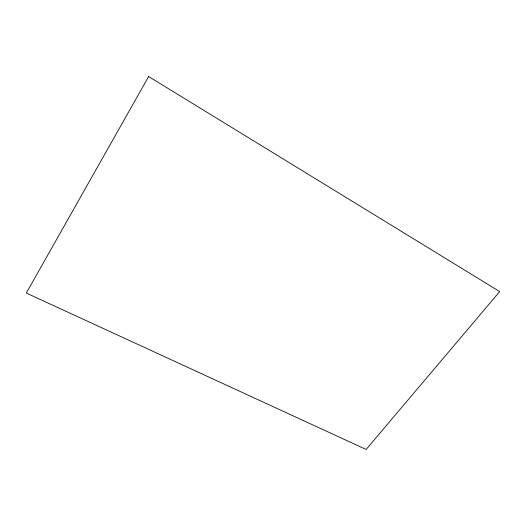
<?xml version="1.0" encoding="UTF-8"?>
<svg xmlns="http://www.w3.org/2000/svg" width="526" height="526" viewBox="0 0 526 526"><rect width="100%" height="100%" fill="white"/><g stroke="black" fill="none" stroke-linecap="round" stroke-linejoin="round"><path stroke-width="0.79" d="M148.641 76.54L26.3 293.048L366.129 449.46L499.7 291.588L148.641 76.54"/></g></svg>
